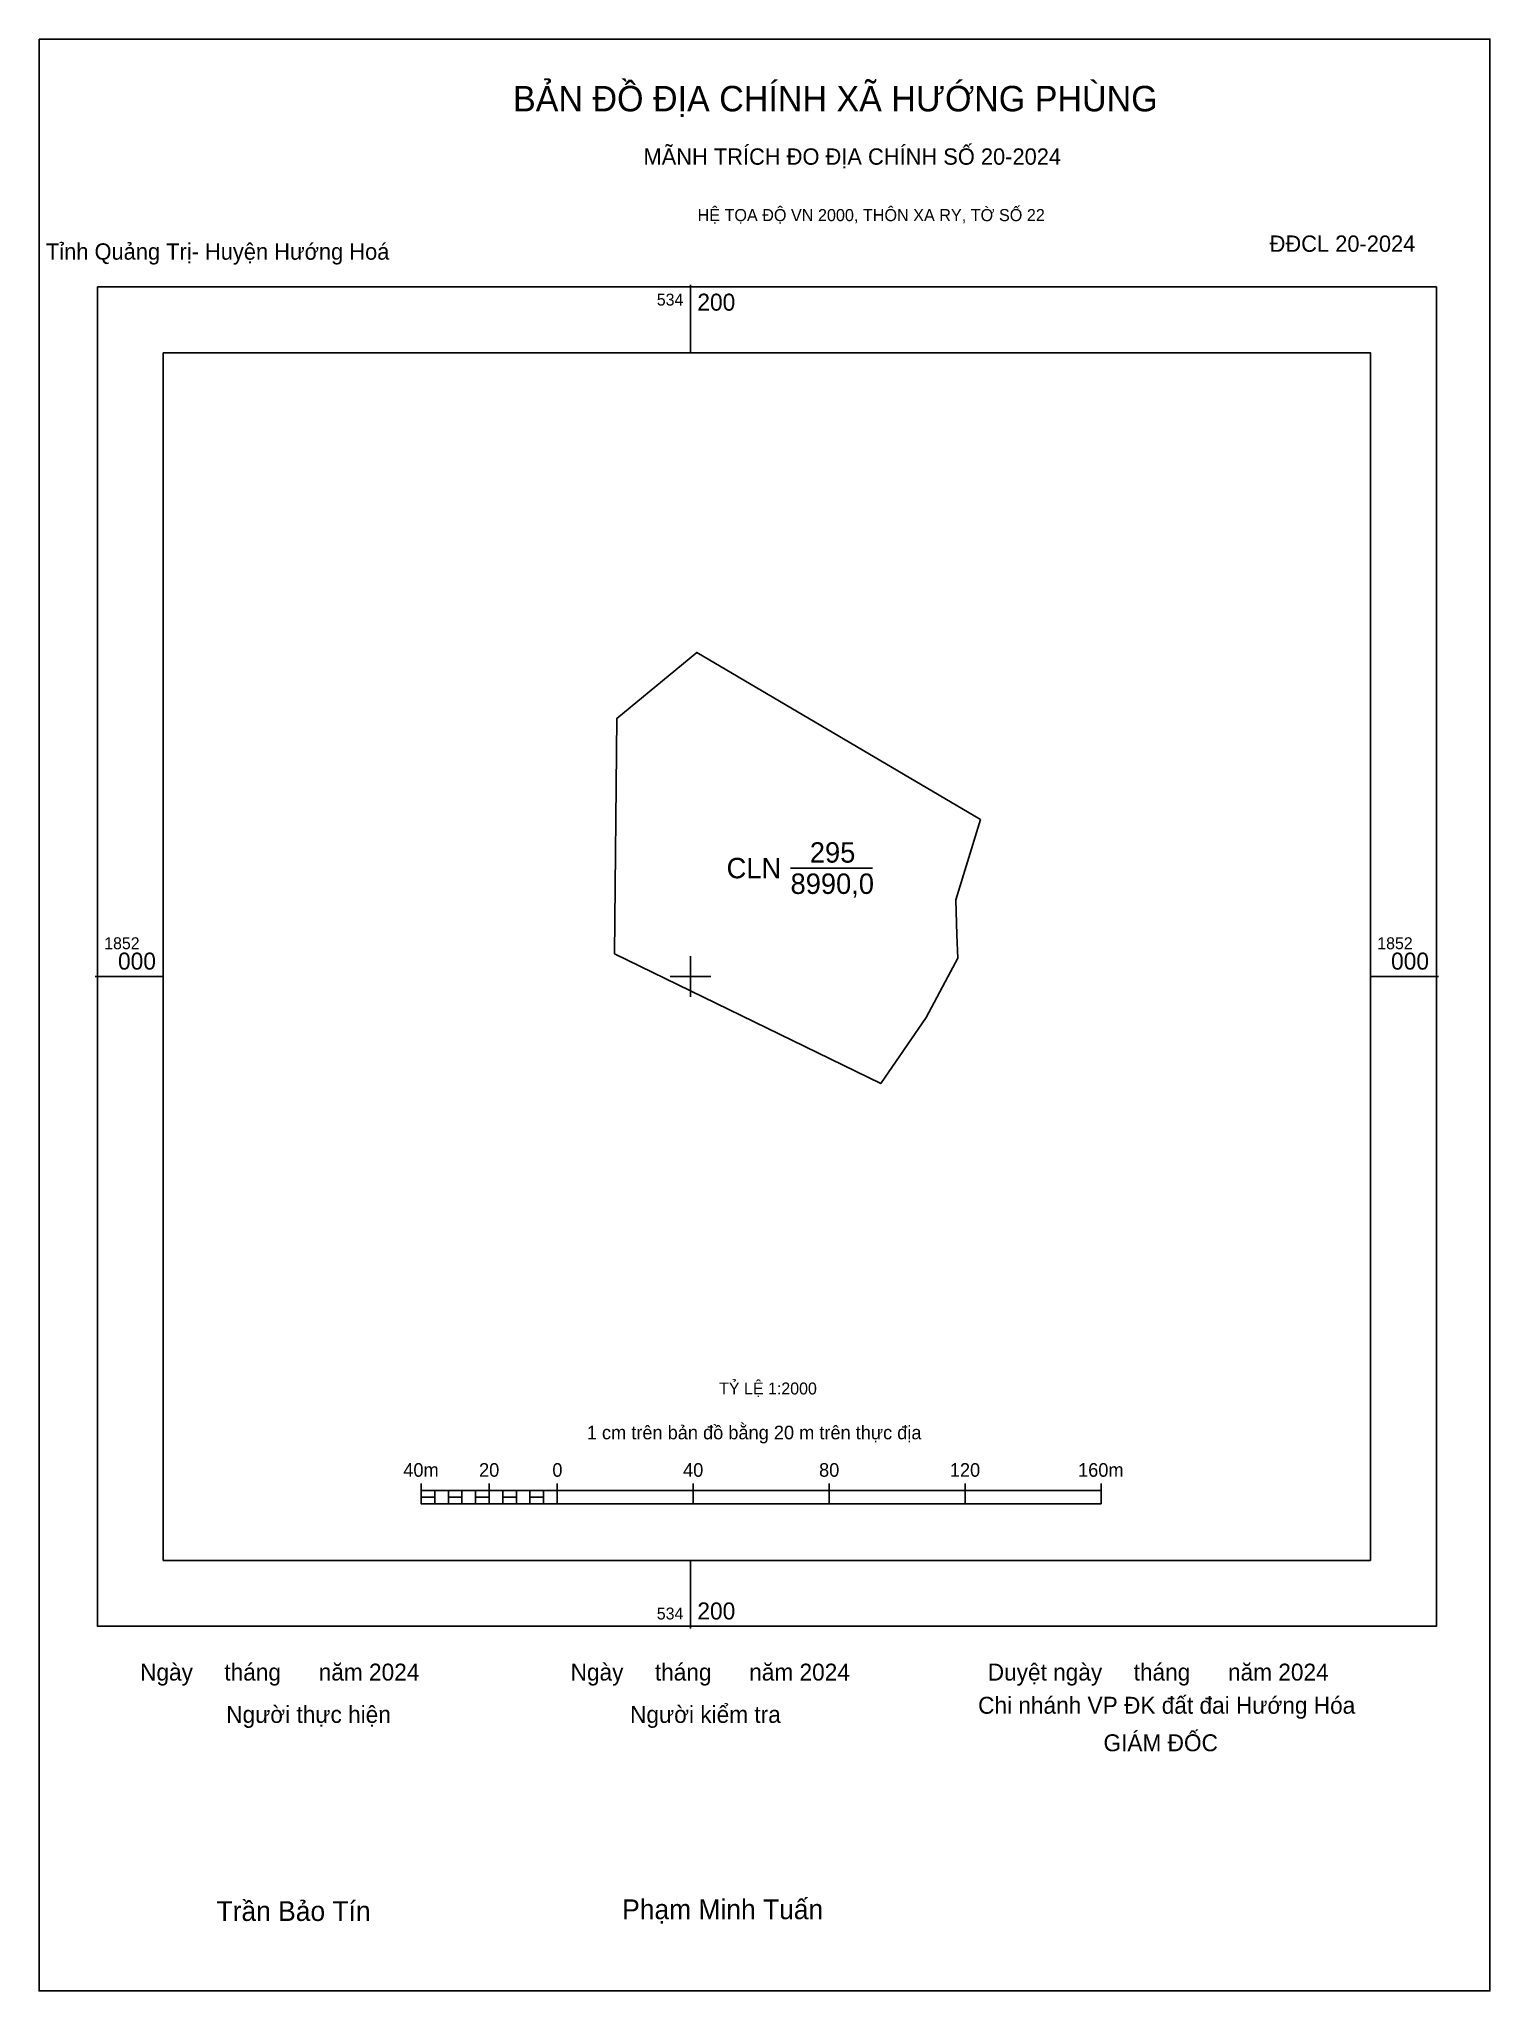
# Model space of a CAD drawing. Extents: x 534008 to 534435, y 1851702 to 1852276.
import ezdxf

# ---------------------------------------------------------------- set-up
doc = ezdxf.new("R2010")
doc.units = 0
for name, color, linetype in [('Level 10', 7, 'Continuous'), ('Level 13', 7, 'Continuous'), ('Level 15', 7, 'Continuous'), ('Level 27', 7, 'Continuous'), ('Level 6', 7, 'Continuous'), ('Level 62', 7, 'Continuous'), ('Level 63', 7, 'Continuous'), ('Level 9', 7, 'Continuous')]:
    doc.layers.add(name, color=color, linetype=linetype)

msp = doc.modelspace()

# ---------------------------------------------------------------- linework, layer by layer
at = {"layer": 'Level 10'}
msp.add_line((534229.4, 1852031.85), (534253.48, 1852031.85), dxfattribs=at)
msp.add_lwpolyline([(534177.63, 1852006.65), (534178.36, 1852075.85), (534195.66, 1852090.12), (534201.86, 1852095.24), (534285.26, 1852046.09), (534278.04, 1852022.49), (534278.36, 1852012.27), (534278.58, 1852005.38), (534276.42, 1852001.32), (534269.31, 1851987.94), (534255.96, 1851968.47)], close=True, dxfattribs=at)
at = {"layer": 'Level 15'}
msp.add_lwpolyline([(534008.39, 1852275.57), (534435.11, 1852275.57), (534435.11, 1851701.74), (534008.39, 1851701.74)], close=True, dxfattribs=at)
at = {"layer": 'Level 27'}
for p, q in [((534195.66, 1852090.12), (534195.65, 1852090.14)), ((534285.26, 1852046.09), (534285.28, 1852046.11)), ((534278.36, 1852012.27), (534278.38, 1852012.27)), ((534177.63, 1852006.65), (534177.62, 1852006.64))]:
    msp.add_line(p, q, dxfattribs=at)
at = {"layer": 'Level 62'}
msp.add_lwpolyline([(534044.94, 1852183.35), (534399.96, 1852183.35), (534399.96, 1851828.33), (534044.94, 1851828.33)], close=True, dxfattribs=at)
at = {"layer": 'Level 63'}
for p, q in [((534200, 1852203.35), (534200, 1852183.35)), ((534200, 1852006), (534200, 1851994)), ((534024.94, 1852000), (534044.94, 1852000)), ((534194, 1852000), (534206, 1852000)), ((534399.96, 1852000), (534419.96, 1852000)), ((534120.78, 1851850.91), (534120.78, 1851844.91)), ((534120.78, 1851848.91), (534320.78, 1851848.91)), ((534124.78, 1851848.91), (534124.78, 1851844.91)), ((534128.78, 1851848.91), (534128.78, 1851844.91)), ((534132.78, 1851848.91), (534132.78, 1851844.91)), ((534136.78, 1851848.91), (534136.78, 1851844.91)), ((534140.78, 1851850.91), (534140.78, 1851844.91)), ((534140.78, 1851848.91), (534140.78, 1851844.91)), ((534144.78, 1851848.91), (534144.78, 1851844.91)), ((534148.78, 1851848.91), (534148.78, 1851844.91)), ((534152.78, 1851848.91), (534152.78, 1851844.91)), ((534156.78, 1851848.91), (534156.78, 1851844.91)), ((534160.78, 1851850.91), (534160.78, 1851844.91)), ((534160.78, 1851848.91), (534160.78, 1851844.91)), ((534200.78, 1851850.91), (534200.78, 1851844.91)), ((534240.78, 1851850.91), (534240.78, 1851844.91)), ((534280.78, 1851850.91), (534280.78, 1851844.91)), ((534320.78, 1851850.91), (534320.78, 1851844.91)), ((534120.78, 1851844.91), (534320.78, 1851844.91)), ((534200, 1851828.33), (534200, 1851808.33))]:
    msp.add_line(p, q, dxfattribs=at)
for points in [[(534025.56, 1852202.72), (534419.34, 1852202.72), (534419.34, 1851808.95), (534025.56, 1851808.95)], [(534120.78, 1851846.91), (534124.78, 1851846.91), (534124.78, 1851844.91), (534120.78, 1851844.91)], [(534120.78, 1851846.91), (534124.78, 1851846.91), (534124.78, 1851844.91), (534120.78, 1851844.91)], [(534128.78, 1851846.91), (534132.78, 1851846.91), (534132.78, 1851844.91), (534128.78, 1851844.91)], [(534136.78, 1851846.91), (534140.78, 1851846.91), (534140.78, 1851844.91), (534136.78, 1851844.91)], [(534144.78, 1851846.91), (534148.78, 1851846.91), (534148.78, 1851844.91), (534144.78, 1851844.91)], [(534152.78, 1851846.91), (534156.78, 1851846.91), (534156.78, 1851844.91), (534152.78, 1851844.91)]]:
    msp.add_lwpolyline(points, close=True, dxfattribs=at)
for points in [[(534200, 1851994), (534200, 1852006)], [(534194, 1852000), (534206, 1852000)]]:
    msp.add_lwpolyline(points, dxfattribs=at)

# ---------------------------------------------------------------- texts
at = {"layer": 'Level 13'}
for s, p in [('295', (534235.08, 1852033.45)), ('CLN', (534210.61, 1852028.85)), ('8990,0', (534229.41, 1852024.25))]:
    msp.add_text(s, height=6, dxfattribs=at).set_placement(p)
at = {"layer": 'Level 6'}
msp.add_text('TỶ LỆ 1:2000', height=3.5158, dxfattribs=at).set_placement((534208.4, 1851877.1))
at = {"layer": 'Level 63'}
for s, height, p in [('BẢN ĐỒ ĐỊA CHÍNH XÃ HƯỚNG PHÙNG', 7.4873, (534147.79, 1852254.31)), ('MÃNH TRÍCH ĐO ĐỊA CHÍNH SỐ 20-2024', 4.8044, (534186.16, 1852238.62)), ('HỆ TỌA ĐỘ VN 2000, THÔN XA RY, TỜ SỐ 22', 3.5565, (534202.06, 1852222.04)), ('534', 3.5, (534190.08, 1852197.22)), ('200', 5, (534202, 1852195.72)), ('1852', 3.5, (534027.56, 1852008)), ('1852', 3.5, (534401.96, 1852008)), ('000', 5, (534031.62, 1852002)), ('000', 5, (534406.02, 1852002)), ('1 cm trên bản đồ bằng 20 m trên thực địa', 4, (534169.49, 1851863.91)), ('40m', 4, (534115.52, 1851852.91)), ('20', 4, (534137.8, 1851852.91)), ('0', 4, (534159.36, 1851852.91)), ('40', 4, (534197.8, 1851852.91)), ('80', 4, (534237.8, 1851852.91)), ('120', 4, (534276.25, 1851852.91)), ('160m', 4, (534313.97, 1851852.91)), ('534', 3.5, (534190.08, 1851810.95)), ('200', 5, (534202, 1851810.95)), ('Ngày     tháng      năm 2024', 4.9766, (534038.12, 1851792.99)), ('Ngày     tháng      năm 2024', 4.9766, (534164.73, 1851792.99)), ('Duyệt ngày     tháng      năm 2024', 4.9766, (534287.41, 1851792.99)), ('Người thực hiện', 4.9766, (534063.45, 1851780.55)), ('Người kiểm tra', 4.9766, (534182.22, 1851780.55)), ('Chi nhánh VP ĐK đất đai Hướng Hóa', 4.9766, (534284.57, 1851783.24)), ('GIÁM ĐỐC', 4.977, (534321.45, 1851772.21)), ('Trần Bảo Tín', 5.8048, (534060.61, 1851722.32)), ('Phạm Minh Tuấn', 5.8048, (534179.9, 1851722.84))]:
    msp.add_text(s, height=height, dxfattribs=at).set_placement(p)
at = {"layer": 'Level 9'}
for s, p in [('Tỉnh Quảng Trị- Huyện Hướng Hoá', (534010.43, 1852210.7)), ('ĐĐCL 20-2024', (534370.31, 1852213.02))]:
    msp.add_text(s, height=4.8044, dxfattribs=at).set_placement(p)

doc.saveas('drawing.dxf')
